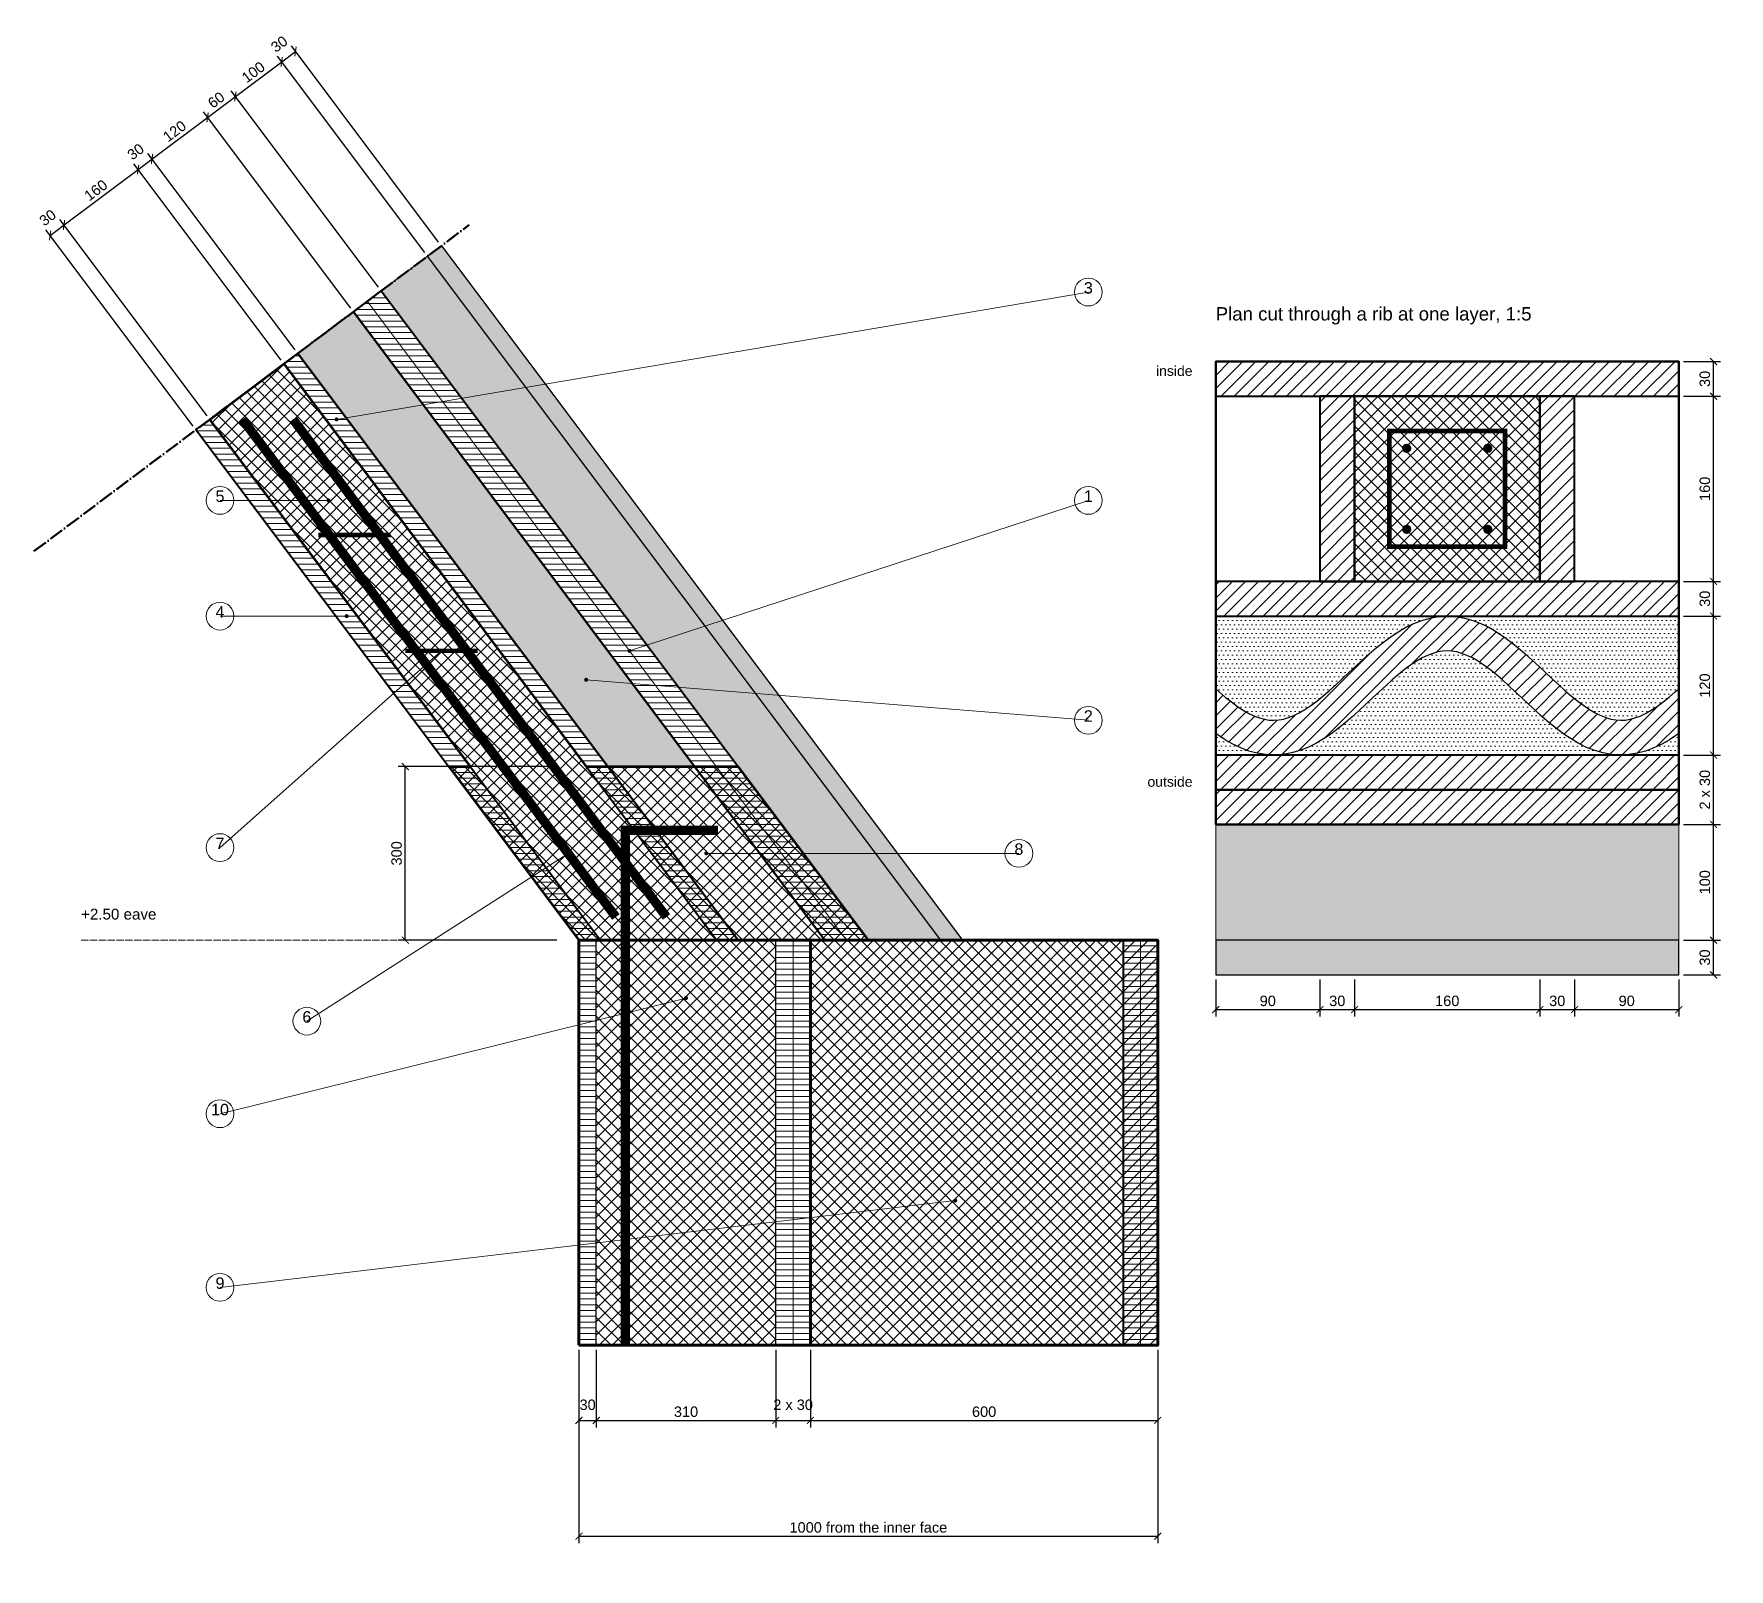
# Model space of a CAD drawing. Header units: millimetres. Extents: x -942 to 1987, y 1413 to 4066.
import ezdxf
from ezdxf.enums import TextEntityAlignment as Align

# ---------------------------------------------------------------- set-up
doc = ezdxf.new("R2010")
doc.units = ezdxf.units.MM
doc.linetypes.add('DASHDOT', pattern=[3.556, 2.54, -0.508, 0, -0.508])
doc.linetypes.add('DASHED', pattern=[1.524, 1.27, -0.254])
for name, color, linetype, lineweight in [('ANNOTATION', 4, 'CONTINUOUS', 18), ('CLADDING', 7, 'Continuous', 9), ('DIMS', 3, 'CONTINUOUS', 18), ('HATCH-CAST', 7, 'CONTINUOUS', 9), ('HATCH-INSULATION', 7, 'Continuous', 9), ('HATCH-PRINTED', 7, 'CONTINUOUS', 9), ('HIDDEN-AXIS', 8, 'DASHED', 18), ('LINES', 7, 'CONTINUOUS', 25), ('OUTLINE-CUT', 7, 'CONTINUOUS', 50), ('OUTLINE-FINE', 7, 'CONTINUOUS', 25), ('PRINT-LAYERS', 7, 'CONTINUOUS', 9), ('PRINTED-BEAD', 7, 'CONTINUOUS', 25), ('REBAR', 1, 'CONTINUOUS', 0), ('TEXT', 7, 'CONTINUOUS', 18)]:
    doc.layers.add(name, color=color, linetype=linetype, lineweight=lineweight)
doc.styles.get("Standard").update_dxf_attribs({"font": 'arial.ttf'})
doc.dimstyles.new('PYR-1-10', dxfattribs={"dimscale": 10, "dimtxt": 1.8, "dimasz": 1.2, "dimexe": 1.2, "dimexo": 0.8, "dimgap": 0.6, "dimtad": 1, "dimdec": 0, "dimtxsty": 'Standard', "dimblk": 'ARCHTICK', "dimcen": 2.5, "dimclrd": 3, "dimclre": 3, "dimclrt": 7, "dimazin": 3, "dimtfac": 1, "dimtmove": 0, "dimatfit": 3})

# ---------------------------------------------------------------- blocks, each defined once
blk = doc.blocks.new('_ARCHTICK')
at = {"color": 0, "linetype": 'BYBLOCK', "const_width": 0.15}
blk.add_lwpolyline([(-0.5, -0.5), (0.5, 0.5)], dxfattribs=at)
blk = doc.blocks.new('*D7')
at = {"color": 3}
for p, q in [((-666.3, 3388.4), (-920.7, 3727.6)), ((-913.5, 3718), (-889.5, 3736)), ((-642.3, 3406.4), (-896.7, 3745.6))]:
    blk.add_line(p, q, dxfattribs=at)
at = {"layer": 'Defpoints'}
for p in [(-913.5, 3718), (-637.5, 3400), (-661.5, 3382)]:
    blk.add_point(p, dxfattribs=at)
at = {"layer": 'DIMS', "color": 3, "xscale": 12, "yscale": 12}
for p, rotation in [((-913.5, 3718), -143.130102354156), ((-889.5, 3736), 36.86989764584402)]:
    blk.add_blockref('_ARCHTICK', p, dxfattribs=dict(at, rotation=rotation))
at = {"layer": 'DIMS', "color": 7, "insert": (-917.7, 3748.6), "char_height": 18, "attachment_point": 5, "rotation": 36.8699}
blk.add_mtext('30', dxfattribs=at)

msp = doc.modelspace()

# ---------------------------------------------------------------- hatches: boundary and pattern name
at = {"layer": 'ANNOTATION', "ltscale": 10}
h = msp.add_hatch(color=7, dxfattribs=at)
h.dxf.hatch_style = 1
edge = h.paths.add_edge_path()
edge.add_arc((-418.8, 3400), 3.5, 0, 360)
h = msp.add_hatch(color=7, dxfattribs=at)
h.dxf.hatch_style = 1
edge = h.paths.add_edge_path()
edge.add_arc((-432.5, 3260), 3.5, 0, 360)
h = msp.add_hatch(color=7, dxfattribs=at)
h.dxf.hatch_style = 1
edge = h.paths.add_edge_path()
edge.add_arc((-401.2, 3060), 3.5, 0, 360)
h = msp.add_hatch(color=7, dxfattribs=at)
h.dxf.hatch_style = 1
edge = h.paths.add_edge_path()
edge.add_arc((-237.5, 3000), 3.5, 0, 360)
h = msp.add_hatch(color=7, dxfattribs=at)
h.dxf.hatch_style = 1
edge = h.paths.add_edge_path()
edge.add_arc((87.5, 3000), 3.5, 0, 360)
h = msp.add_hatch(color=7, dxfattribs=at)
h.dxf.hatch_style = 1
edge = h.paths.add_edge_path()
edge.add_arc((12.5, 2950), 3.5, 0, 360)
h = msp.add_hatch(color=7, dxfattribs=at)
h.dxf.hatch_style = 1
edge = h.paths.add_edge_path()
edge.add_arc((-18.8, 2650), 3.5, 0, 360)
h = msp.add_hatch(color=7, dxfattribs=at)
h.dxf.hatch_style = 1
edge = h.paths.add_edge_path()
edge.add_arc((220, 2650), 3.5, 0, 360)
h = msp.add_hatch(color=7, dxfattribs=at)
h.dxf.hatch_style = 1
edge = h.paths.add_edge_path()
edge.add_arc((185, 2400), 3.5, 0, 360)
h = msp.add_hatch(color=7, dxfattribs=at)
h.dxf.hatch_style = 1
edge = h.paths.add_edge_path()
edge.add_arc((650, 2050), 3.5, 0, 360)
at = {"layer": 'CLADDING', "ltscale": 10}
h = msp.add_hatch(color=7, dxfattribs=at)
h.dxf.hatch_style = 1
h.paths.add_polyline_path([(-237.5, 3700), (662.5, 2500), (625, 2500), (-261.5, 3682)])
h = msp.add_hatch(color=7, dxfattribs=at)
h.dxf.hatch_style = 1
h.paths.add_polyline_path([(1100, 2500), (1900, 2500), (1900, 2440), (1100, 2440)])
at = {"layer": 'HATCH-CAST', "ltscale": 10}
h = msp.add_hatch(dxfattribs=at)
h.set_pattern_fill('ANSI37', scale=5.03937)
h.paths.add_polyline_path([(12.5, 2800), (-187.5, 2800), (-637.5, 3400), (-509.5, 3496)])
h = msp.add_hatch(dxfattribs=at)
h.set_pattern_fill('ANSI37', scale=5.03937)
h.paths.add_polyline_path([(1340, 3120), (1660, 3120), (1660, 3440), (1340, 3440)])
h = msp.add_hatch(dxfattribs=at)
h.set_pattern_fill('ANSI37', scale=5.03937)
h.paths.add_polyline_path([(0, 2500), (-225, 2800), (-187.5, 2800), (12.5, 2800), (275, 2800), (500, 2500)])
h = msp.add_hatch(dxfattribs=at)
h.set_pattern_fill('ANSI37', scale=5.0394)
h.paths.add_polyline_path([(30, 1800), (30, 2500), (37.5, 2500), (237.5, 2500), (275, 2500), (340, 2500), (340, 1800)])
h = msp.add_hatch(dxfattribs=at)
h.set_pattern_fill('ANSI37', scale=5.0394)
h.paths.add_polyline_path([(400, 1800), (400, 2500), (425, 2500), (500, 2500), (625, 2500), (940, 2500), (940, 1800)])
at = {"layer": 'HATCH-INSULATION', "ltscale": 10}
h = msp.add_hatch(dxfattribs=at)
h.set_pattern_fill('DOTS', scale=4.72441)
h.paths.add_polyline_path([(-261.5, 3682), (625, 2500), (500, 2500), (-341.5, 3622)])
h = msp.add_hatch(dxfattribs=at)
h.set_pattern_fill('DOTS', scale=4.72441)
h.paths.add_polyline_path([(-485.5, 3514), (-389.5, 3586), (200, 2800), (50, 2800)])
h = msp.add_hatch(dxfattribs=at)
h.set_pattern_fill('DOTS', scale=4.72441)
h.paths.add_polyline_path([(1402.3, 3024.4), (1389.7, 3015.1), (1377.3, 3005.2), (1365.2, 2994.8), (1353.3, 2984.1), (1341.5, 2973.2), (1329.9, 2962.3), (1318.5, 2951.6), (1307.3, 2941.1), (1296.2, 2931.1), (1285.3, 2921.8), (1274.6, 2913.1), (1264.2, 2905.3), (1254, 2898.5), (1244.2, 2892.8), (1234.8, 2888.1), (1225.8, 2884.6), (1217.2, 2882.1), (1208.9, 2880.6), (1200.7, 2880.1), (1192.6, 2880.4), (1184.3, 2881.8), (1175.7, 2884.1), (1166.8, 2887.4), (1157.4, 2891.9), (1147.7, 2897.5), (1137.6, 2904.1), (1127.2, 2911.7), (1116.6, 2920.2), (1105.7, 2929.5), (1100, 2934.6), (1100, 3060), (1499.2, 3060), (1485.1, 3059.2), (1470.4, 3056.7), (1456, 3052.7), (1442, 3047.3), (1428.4, 3040.7), (1415.2, 3033)])
h = msp.add_hatch(dxfattribs=at)
h.set_pattern_fill('DOTS', scale=4.72441)
h.paths.add_polyline_path([(1833.2, 2887.4), (1824.3, 2884.1), (1815.7, 2881.8), (1807.4, 2880.4), (1799.3, 2880.1), (1791.1, 2880.6), (1782.8, 2882.1), (1774.2, 2884.6), (1765.2, 2888.1), (1755.8, 2892.8), (1746, 2898.5), (1735.8, 2905.3), (1725.4, 2913.1), (1714.7, 2921.8), (1703.8, 2931.1), (1692.7, 2941.1), (1681.5, 2951.6), (1670, 2962.3), (1658.5, 2973.2), (1646.7, 2984.1), (1634.8, 2994.8), (1622.7, 3005.2), (1610.3, 3015.1), (1597.7, 3024.4), (1584.8, 3033), (1571.6, 3040.7), (1558, 3047.3), (1544, 3052.7), (1529.6, 3056.7), (1514.9, 3059.2), (1500.8, 3060), (1900, 3060), (1900, 2934.6), (1894.3, 2929.5), (1883.4, 2920.2), (1872.8, 2911.7), (1862.4, 2904.1), (1852.3, 2897.5), (1842.6, 2891.9)])
h = msp.add_hatch(dxfattribs=at)
h.set_pattern_fill('DOTS', scale=4.72441)
h.paths.add_polyline_path([(1311.4, 2865.7), (1323.7, 2875.7), (1335.8, 2886.1), (1347.7, 2896.8), (1359.5, 2907.7), (1371, 2918.6), (1382.5, 2929.3), (1393.7, 2939.8), (1404.8, 2949.7), (1415.7, 2959), (1426.3, 2967.6), (1436.7, 2975.3), (1446.8, 2982), (1456.6, 2987.7), (1466, 2992.2), (1475, 2995.7), (1483.6, 2998.1), (1491.9, 2999.5), (1500, 3000), (1508.1, 2999.5), (1516.4, 2998.1), (1525, 2995.7), (1534, 2992.2), (1543.4, 2987.7), (1553.2, 2982), (1563.3, 2975.3), (1573.7, 2967.6), (1584.3, 2959), (1595.2, 2949.7), (1606.3, 2939.8), (1617.5, 2929.3), (1629, 2918.6), (1640.5, 2907.7), (1652.3, 2896.8), (1664.2, 2886.1), (1676.3, 2875.7), (1688.6, 2865.7), (1701.2, 2856.3), (1714, 2847.7), (1727.2, 2839.9), (1740.8, 2833.2), (1754.8, 2827.7), (1769.2, 2823.6), (1783.9, 2820.9), (1798.1, 2820), (1201.9, 2820), (1216.1, 2820.9), (1230.8, 2823.6), (1245.2, 2827.7), (1259.2, 2833.2), (1272.8, 2839.9), (1286, 2847.7), (1298.8, 2856.3)])
h = msp.add_hatch(dxfattribs=at)
h.set_pattern_fill('DOTS', scale=4.72441)
h.paths.add_polyline_path([(1186.4, 2820.7), (1200.4, 2820), (1100, 2820), (1100, 2857.3), (1103.4, 2854.8), (1116.3, 2846.3), (1129.6, 2838.7), (1143.2, 2832.2), (1157.3, 2826.9), (1171.7, 2823)])
h = msp.add_hatch(dxfattribs=at)
h.set_pattern_fill('DOTS', scale=4.72441)
h.paths.add_polyline_path([(1896.6, 2854.8), (1900, 2857.3), (1900, 2820), (1799.6, 2820), (1813.6, 2820.7), (1828.3, 2823), (1842.7, 2826.9), (1856.8, 2832.2), (1870.4, 2838.7), (1883.7, 2846.3)])
h = msp.add_hatch(dxfattribs=at)
h.set_pattern_fill('DOTS', scale=4.72441)
h.paths.add_polyline_path([(1100, 2700), (1900, 2700), (1900, 2500), (1100, 2500)])
at = {"layer": 'HATCH-PRINTED', "ltscale": 10}
h = msp.add_hatch(dxfattribs=at)
h.set_pattern_fill('ANSI31', scale=5.03937)
h.paths.add_polyline_path([(1900, 3440), (1720, 3440), (1660, 3440), (1340, 3440), (1280, 3440), (1100, 3440), (1100, 3500), (1900, 3500)])
h = msp.add_hatch(dxfattribs=at)
h.set_pattern_fill('ANSI31', scale=5.03937)
h.paths.add_polyline_path([(1340, 3120), (1280, 3120), (1280, 3440), (1340, 3440)])
h = msp.add_hatch(dxfattribs=at)
h.set_pattern_fill('ANSI31', scale=5.03937)
h.paths.add_polyline_path([(1720, 3440), (1720, 3120), (1660, 3120), (1660, 3440)])
h = msp.add_hatch(dxfattribs=at)
h.set_pattern_fill('ANSI31', scale=5.03937)
h.paths.add_polyline_path([(1720, 3120), (1900, 3120), (1900, 3060), (1100, 3060), (1100, 3120), (1280, 3120), (1340, 3120), (1660, 3120)])
h = msp.add_hatch(dxfattribs=at)
h.set_pattern_fill('ANSI31', scale=5.03937)
h.paths.add_polyline_path([(1184.3, 2881.8), (1192.6, 2880.4), (1200.7, 2880.1), (1208.9, 2880.6), (1217.2, 2882.1), (1225.8, 2884.6), (1234.8, 2888.1), (1244.2, 2892.8), (1254, 2898.5), (1264.2, 2905.3), (1274.6, 2913.1), (1285.3, 2921.8), (1296.2, 2931.1), (1307.3, 2941.1), (1318.5, 2951.6), (1329.9, 2962.3), (1341.5, 2973.2), (1353.3, 2984.1), (1365.2, 2994.8), (1377.3, 3005.2), (1389.7, 3015.1), (1402.3, 3024.4), (1415.2, 3033), (1428.4, 3040.7), (1442, 3047.3), (1456, 3052.7), (1470.4, 3056.7), (1485.1, 3059.2), (1499.2, 3060), (1500.8, 3060), (1514.9, 3059.2), (1529.6, 3056.7), (1544, 3052.7), (1558, 3047.3), (1571.6, 3040.7), (1584.8, 3033), (1597.7, 3024.4), (1610.3, 3015.1), (1622.7, 3005.2), (1634.8, 2994.8), (1646.7, 2984.1), (1658.5, 2973.2), (1670, 2962.3), (1681.5, 2951.6), (1692.7, 2941.1), (1703.8, 2931.1), (1714.7, 2921.8), (1725.4, 2913.1), (1735.8, 2905.3), (1746, 2898.5), (1755.8, 2892.8), (1765.2, 2888.1), (1774.2, 2884.6), (1782.8, 2882.1), (1791.1, 2880.6), (1799.3, 2880.1), (1807.4, 2880.4), (1815.7, 2881.8), (1824.3, 2884.1), (1833.2, 2887.4), (1842.6, 2891.9), (1852.3, 2897.5), (1862.4, 2904.1), (1872.8, 2911.7), (1883.4, 2920.2), (1894.3, 2929.5), (1900, 2934.6), (1900, 2857.3), (1896.6, 2854.8), (1883.7, 2846.3), (1870.4, 2838.7), (1856.8, 2832.2), (1842.7, 2826.9), (1828.3, 2823), (1813.6, 2820.7), (1799.6, 2820), (1798.1, 2820), (1783.9, 2820.9), (1769.2, 2823.6), (1754.8, 2827.7), (1740.8, 2833.2), (1727.2, 2839.9), (1714, 2847.7), (1701.2, 2856.3), (1688.6, 2865.7), (1676.3, 2875.7), (1664.2, 2886.1), (1652.3, 2896.8), (1640.5, 2907.7), (1629, 2918.6), (1617.5, 2929.3), (1606.3, 2939.8), (1595.2, 2949.7), (1584.3, 2959), (1573.7, 2967.6), (1563.3, 2975.3), (1553.2, 2982), (1543.4, 2987.7), (1534, 2992.2), (1525, 2995.7), (1516.4, 2998.1), (1508.1, 2999.5), (1500, 3000), (1491.9, 2999.5), (1483.6, 2998.1), (1475, 2995.7), (1466, 2992.2), (1456.6, 2987.7), (1446.8, 2982), (1436.7, 2975.3), (1426.3, 2967.6), (1415.7, 2959), (1404.8, 2949.7), (1393.7, 2939.8), (1382.5, 2929.3), (1371, 2918.6), (1359.5, 2907.7), (1347.7, 2896.8), (1335.8, 2886.1), (1323.7, 2875.7), (1311.4, 2865.7), (1298.8, 2856.3), (1286, 2847.7), (1272.8, 2839.9), (1259.2, 2833.2), (1245.2, 2827.7), (1230.8, 2823.6), (1216.1, 2820.9), (1201.9, 2820), (1200.4, 2820), (1186.4, 2820.7), (1171.7, 2823), (1157.3, 2826.9), (1143.2, 2832.2), (1129.6, 2838.7), (1116.3, 2846.3), (1103.4, 2854.8), (1100, 2857.3), (1100, 2934.6), (1105.7, 2929.5), (1116.6, 2920.2), (1127.2, 2911.7), (1137.6, 2904.1), (1147.7, 2897.5), (1157.4, 2891.9), (1166.8, 2887.4), (1175.7, 2884.1)])
h = msp.add_hatch(dxfattribs=at)
h.set_pattern_fill('ANSI31', scale=5.03937)
h.paths.add_polyline_path([(1900, 2820), (1900, 2760), (1100, 2760), (1100, 2820)])
h = msp.add_hatch(dxfattribs=at)
h.set_pattern_fill('ANSI31', scale=5.03937)
h.paths.add_polyline_path([(1100, 2760), (1900, 2760), (1900, 2700), (1100, 2700)])
h = msp.add_hatch(dxfattribs=at)
h.set_pattern_fill('ANSI31', scale=5.0394)
h.paths.add_polyline_path([(1000, 2500), (1000, 1800), (940, 1800), (940, 2500)])
at = {"layer": 'REBAR', "ltscale": 10}
h = msp.add_hatch(color=7, dxfattribs=at)
h.dxf.hatch_style = 1
edge = h.paths.add_edge_path()
edge.add_arc((1430, 3350), 8, 0, 360)
h = msp.add_hatch(color=7, dxfattribs=at)
h.dxf.hatch_style = 1
edge = h.paths.add_edge_path()
edge.add_arc((1570, 3350), 8, 0, 360)
h = msp.add_hatch(color=7, dxfattribs=at)
h.dxf.hatch_style = 1
edge = h.paths.add_edge_path()
edge.add_arc((1430, 3210), 8, 0, 360)
h = msp.add_hatch(color=7, dxfattribs=at)
h.dxf.hatch_style = 1
edge = h.paths.add_edge_path()
edge.add_arc((1570, 3210), 8, 0, 360)

# ---------------------------------------------------------------- linework, layer by layer
at = {"layer": 'ANNOTATION', "lineweight": 20, "ltscale": 10}
for points in [[(880, 3620), (-418.8, 3400)], [(-620, 3260), (-432.5, 3260)], [(880, 3260), (87.5, 3000)], [(-620, 3060), (-401.2, 3060)], [(-620, 2660), (-237.5, 3000)], [(880, 2880), (12.5, 2950)], [(-470, 2360), (-18.8, 2650)], [(760, 2650), (220, 2650)], [(-620, 2200), (185, 2400)], [(-620, 1900), (650, 2050)]]:
    msp.add_lwpolyline(points, dxfattribs=at)
at = {"layer": 'ANNOTATION', "lineweight": 18, "ltscale": 10}
for centre in [(880, 3620), (-620, 3260), (880, 3260), (-620, 3060), (880, 2880), (-620, 2660), (760, 2650), (-470, 2360), (-620, 2200), (-620, 1900)]:
    msp.add_circle(centre, 24, dxfattribs=at)
at = {"layer": 'HIDDEN-AXIS', "linetype": 'DASHDOT', "lineweight": 50, "ltscale": 10}
msp.add_lwpolyline([(-941.5, 3172), (-189.5, 3736)], dxfattribs=at)
at = {"layer": 'HIDDEN-AXIS', "linetype": 'DASHED', "lineweight": 20, "ltscale": 10}
msp.add_lwpolyline([(-860, 2500), (-100, 2500)], dxfattribs=at)
at = {"layer": 'LINES', "lineweight": 20, "ltscale": 10}
for points in [[(462.5, 2500), (-365.5, 3604)], [(370, 1800), (370, 2500)], [(970, 1800), (970, 2500)]]:
    msp.add_lwpolyline(points, dxfattribs=at)
at = {"layer": 'LINES', "lineweight": 53, "ltscale": 10}
for points in [[(-187.5, 2800), (-637.5, 3400), (-509.5, 3496), (12.5, 2800)], [(-225, 2800), (-187.5, 2800)], [(-225, 2800), (0, 2500), (500, 2500), (275, 2800)], [(12.5, 2800), (275, 2800)]]:
    msp.add_lwpolyline(points, dxfattribs=at)
at = {"layer": 'LINES', "lineweight": 30, "ltscale": 10}
for points in [[(30, 1800), (30, 2500)], [(340, 1800), (340, 2500)]]:
    msp.add_lwpolyline(points, dxfattribs=at)
at = {"layer": 'OUTLINE-CUT', "lineweight": 40, "ltscale": 10}
for points in [[(425, 2500), (-389.5, 3586), (-341.5, 3622), (500, 2500)], [(275, 2500), (-485.5, 3514), (-389.5, 3586), (425, 2500)], [(237.5, 2500), (-509.5, 3496), (-485.5, 3514), (275, 2500)], [(1100, 3440), (1900, 3440), (1900, 3500), (1100, 3500)], [(1280, 3120), (1340, 3120), (1340, 3440), (1280, 3440)], [(1660, 3120), (1720, 3120), (1720, 3440), (1660, 3440)], [(0, 2500), (-661.5, 3382), (-637.5, 3400), (37.5, 2500)], [(1100, 3060), (1900, 3060), (1900, 3120), (1100, 3120)], [(1100, 2760), (1900, 2760), (1900, 2820), (1100, 2820)], [(1100, 2700), (1900, 2700), (1900, 2760), (1100, 2760)], [(940, 1800), (1000, 1800), (1000, 2500), (940, 2500)]]:
    msp.add_lwpolyline(points, close=True, dxfattribs=at)
at = {"layer": 'OUTLINE-CUT', "lineweight": 50, "ltscale": 10}
for points in [[(1100, 2700), (1900, 2700), (1900, 3500), (1100, 3500)], [(1340, 3120), (1660, 3120), (1660, 3440), (1340, 3440)]]:
    msp.add_lwpolyline(points, close=True, dxfattribs=at)
at = {"layer": 'OUTLINE-CUT', "lineweight": 70, "ltscale": 10}
for points in [[(0, 1800), (400, 1800), (400, 2500), (0, 2500)], [(400, 1800), (1000, 1800), (1000, 2500), (400, 2500)]]:
    msp.add_lwpolyline(points, close=True, dxfattribs=at)
at = {"layer": 'OUTLINE-FINE', "lineweight": 30, "ltscale": 10}
for points in [[(625, 2500), (-261.5, 3682), (-237.5, 3700), (662.5, 2500)], [(1100, 2440), (1900, 2440), (1900, 2500), (1100, 2500)]]:
    msp.add_lwpolyline(points, close=True, dxfattribs=at)
at = {"layer": 'OUTLINE-FINE', "lineweight": 9, "ltscale": 10}
for points in [[(500, 2500), (-341.5, 3622), (-261.5, 3682), (625, 2500)], [(1100, 2500), (1900, 2500), (1900, 2700), (1100, 2700)]]:
    msp.add_lwpolyline(points, close=True, dxfattribs=at)
at = {"layer": 'PRINT-LAYERS', "lineweight": 13, "ltscale": 10}
for points in [[(-357.5, 3610), (-332.5, 3610)], [(-344.2, 3620), (-340, 3620)], [(-385, 3580), (-310, 3580)], [(-384.2, 3590), (-317.5, 3590)], [(-370.8, 3600), (-325, 3600)], [(-377.5, 3570), (-302.5, 3570)], [(-370, 3560), (-295, 3560)], [(-362.5, 3550), (-287.5, 3550)], [(-355, 3540), (-280, 3540)], [(-347.5, 3530), (-272.5, 3530)], [(-340, 3520), (-265, 3520)], [(-505, 3490), (-467.5, 3490)], [(-504.2, 3500), (-475, 3500)], [(-490.8, 3510), (-482.5, 3510)], [(-332.5, 3510), (-257.5, 3510)], [(-325, 3500), (-250, 3500)], [(-317.5, 3490), (-242.5, 3490)], [(-497.5, 3480), (-460, 3480)], [(-490, 3470), (-452.5, 3470)], [(-482.5, 3460), (-445, 3460)], [(-310, 3480), (-235, 3480)], [(-302.5, 3470), (-227.5, 3470)], [(-295, 3460), (-220, 3460)], [(-475, 3450), (-437.5, 3450)], [(-467.5, 3440), (-430, 3440)], [(-460, 3430), (-422.5, 3430)], [(-287.5, 3450), (-212.5, 3450)], [(-280, 3440), (-205, 3440)], [(-272.5, 3430), (-197.5, 3430)], [(-452.5, 3420), (-415, 3420)], [(-445, 3410), (-407.5, 3410)], [(-437.5, 3400), (-400, 3400)], [(-265, 3420), (-190, 3420)], [(-257.5, 3410), (-182.5, 3410)], [(-250, 3400), (-175, 3400)], [(-660, 3380), (-622.5, 3380)], [(-652.5, 3370), (-615, 3370)], [(-650.8, 3390), (-630, 3390)], [(-430, 3390), (-392.5, 3390)], [(-422.5, 3380), (-385, 3380)], [(-415, 3370), (-377.5, 3370)], [(-242.5, 3390), (-167.5, 3390)], [(-235, 3380), (-160, 3380)], [(-227.5, 3370), (-152.5, 3370)], [(-645, 3360), (-607.5, 3360)], [(-637.5, 3350), (-600, 3350)], [(-630, 3340), (-592.5, 3340)], [(-407.5, 3360), (-370, 3360)], [(-400, 3350), (-362.5, 3350)], [(-392.5, 3340), (-355, 3340)], [(-220, 3360), (-145, 3360)], [(-212.5, 3350), (-137.5, 3350)], [(-205, 3340), (-130, 3340)], [(-622.5, 3330), (-585, 3330)], [(-615, 3320), (-577.5, 3320)], [(-607.5, 3310), (-570, 3310)], [(-385, 3330), (-347.5, 3330)], [(-377.5, 3320), (-340, 3320)], [(-370, 3310), (-332.5, 3310)], [(-197.5, 3330), (-122.5, 3330)], [(-190, 3320), (-115, 3320)], [(-182.5, 3310), (-107.5, 3310)], [(-600, 3300), (-562.5, 3300)], [(-592.5, 3290), (-555, 3290)], [(-585, 3280), (-547.5, 3280)], [(-362.5, 3300), (-325, 3300)], [(-355, 3290), (-317.5, 3290)], [(-347.5, 3280), (-310, 3280)], [(-175, 3300), (-100, 3300)], [(-167.5, 3290), (-92.5, 3290)], [(-160, 3280), (-85, 3280)], [(-577.5, 3270), (-540, 3270)], [(-570, 3260), (-532.5, 3260)], [(-340, 3270), (-302.5, 3270)], [(-332.5, 3260), (-295, 3260)], [(-152.5, 3270), (-77.5, 3270)], [(-145, 3260), (-70, 3260)], [(-562.5, 3250), (-525, 3250)], [(-555, 3240), (-517.5, 3240)], [(-547.5, 3230), (-510, 3230)], [(-325, 3250), (-287.5, 3250)], [(-317.5, 3240), (-280, 3240)], [(-310, 3230), (-272.5, 3230)], [(-137.5, 3250), (-62.5, 3250)], [(-130, 3240), (-55, 3240)], [(-122.5, 3230), (-47.5, 3230)], [(-540, 3220), (-502.5, 3220)], [(-532.5, 3210), (-495, 3210)], [(-525, 3200), (-487.5, 3200)], [(-302.5, 3220), (-265, 3220)], [(-295, 3210), (-257.5, 3210)], [(-287.5, 3200), (-250, 3200)], [(-115, 3220), (-40, 3220)], [(-107.5, 3210), (-32.5, 3210)], [(-100, 3200), (-25, 3200)], [(-517.5, 3190), (-480, 3190)], [(-510, 3180), (-472.5, 3180)], [(-502.5, 3170), (-465, 3170)], [(-280, 3190), (-242.5, 3190)], [(-272.5, 3180), (-235, 3180)], [(-265, 3170), (-227.5, 3170)], [(-92.5, 3190), (-17.5, 3190)], [(-85, 3180), (-10, 3180)], [(-77.5, 3170), (-2.5, 3170)], [(-495, 3160), (-457.5, 3160)], [(-487.5, 3150), (-450, 3150)], [(-480, 3140), (-442.5, 3140)], [(-257.5, 3160), (-220, 3160)], [(-250, 3150), (-212.5, 3150)], [(-242.5, 3140), (-205, 3140)], [(-70, 3160), (5, 3160)], [(-62.5, 3150), (12.5, 3150)], [(-55, 3140), (20, 3140)], [(-472.5, 3130), (-435, 3130)], [(-465, 3120), (-427.5, 3120)], [(-457.5, 3110), (-420, 3110)], [(-235, 3130), (-197.5, 3130)], [(-227.5, 3120), (-190, 3120)], [(-220, 3110), (-182.5, 3110)], [(-47.5, 3130), (27.5, 3130)], [(-40, 3120), (35, 3120)], [(-32.5, 3110), (42.5, 3110)], [(-450, 3100), (-412.5, 3100)], [(-442.5, 3090), (-405, 3090)], [(-435, 3080), (-397.5, 3080)], [(-212.5, 3100), (-175, 3100)], [(-205, 3090), (-167.5, 3090)], [(-197.5, 3080), (-160, 3080)], [(-25, 3100), (50, 3100)], [(-17.5, 3090), (57.5, 3090)], [(-10, 3080), (65, 3080)], [(-427.5, 3070), (-390, 3070)], [(-420, 3060), (-382.5, 3060)], [(-412.5, 3050), (-375, 3050)], [(-190, 3070), (-152.5, 3070)], [(-182.5, 3060), (-145, 3060)], [(-175, 3050), (-137.5, 3050)], [(-2.5, 3070), (72.5, 3070)], [(5, 3060), (80, 3060)], [(12.5, 3050), (87.5, 3050)], [(-405, 3040), (-367.5, 3040)], [(-397.5, 3030), (-360, 3030)], [(-390, 3020), (-352.5, 3020)], [(-167.5, 3040), (-130, 3040)], [(-160, 3030), (-122.5, 3030)], [(-152.5, 3020), (-115, 3020)], [(20, 3040), (95, 3040)], [(27.5, 3030), (102.5, 3030)], [(35, 3020), (110, 3020)], [(-382.5, 3010), (-345, 3010)], [(-375, 3000), (-337.5, 3000)], [(-367.5, 2990), (-330, 2990)], [(-145, 3010), (-107.5, 3010)], [(-137.5, 3000), (-100, 3000)], [(-130, 2990), (-92.5, 2990)], [(42.5, 3010), (117.5, 3010)], [(50, 3000), (125, 3000)], [(57.5, 2990), (132.5, 2990)], [(-360, 2980), (-322.5, 2980)], [(-352.5, 2970), (-315, 2970)], [(-345, 2960), (-307.5, 2960)], [(-122.5, 2980), (-85, 2980)], [(-115, 2970), (-77.5, 2970)], [(-107.5, 2960), (-70, 2960)], [(65, 2980), (140, 2980)], [(72.5, 2970), (147.5, 2970)], [(80, 2960), (155, 2960)], [(-337.5, 2950), (-300, 2950)], [(-330, 2940), (-292.5, 2940)], [(-322.5, 2930), (-285, 2930)], [(-100, 2950), (-62.5, 2950)], [(-92.5, 2940), (-55, 2940)], [(-85, 2930), (-47.5, 2930)], [(87.5, 2950), (162.5, 2950)], [(95, 2940), (170, 2940)], [(102.5, 2930), (177.5, 2930)], [(-315, 2920), (-277.5, 2920)], [(-307.5, 2910), (-270, 2910)], [(-300, 2900), (-262.5, 2900)], [(-77.5, 2920), (-40, 2920)], [(-70, 2910), (-32.5, 2910)], [(-62.5, 2900), (-25, 2900)], [(110, 2920), (185, 2920)], [(117.5, 2910), (192.5, 2910)], [(125, 2900), (200, 2900)], [(-292.5, 2890), (-255, 2890)], [(-285, 2880), (-247.5, 2880)], [(-277.5, 2870), (-240, 2870)], [(-55, 2890), (-17.5, 2890)], [(-47.5, 2880), (-10, 2880)], [(-40, 2870), (-2.5, 2870)], [(132.5, 2890), (207.5, 2890)], [(140, 2880), (215, 2880)], [(147.5, 2870), (222.5, 2870)], [(-270, 2860), (-232.5, 2860)], [(-262.5, 2850), (-225, 2850)], [(-32.5, 2860), (5, 2860)], [(-25, 2850), (12.5, 2850)], [(155, 2860), (230, 2860)], [(162.5, 2850), (237.5, 2850)], [(-255, 2840), (-217.5, 2840)], [(-247.5, 2830), (-210, 2830)], [(-240, 2820), (-202.5, 2820)], [(-17.5, 2840), (20, 2840)], [(-10, 2830), (27.5, 2830)], [(-2.5, 2820), (35, 2820)], [(170, 2840), (245, 2840)], [(177.5, 2830), (252.5, 2830)], [(185, 2820), (260, 2820)], [(-232.5, 2810), (-195, 2810)], [(-225, 2800), (-187.5, 2800)], [(-217.5, 2790), (-180, 2790)], [(5, 2810), (42.5, 2810)], [(12.5, 2800), (50, 2800)], [(20, 2790), (57.5, 2790)], [(192.5, 2810), (267.5, 2810)], [(200, 2800), (275, 2800)], [(207.5, 2790), (282.5, 2790)], [(-210, 2780), (-172.5, 2780)], [(-202.5, 2770), (-165, 2770)], [(-195, 2760), (-157.5, 2760)], [(27.5, 2780), (65, 2780)], [(35, 2770), (72.5, 2770)], [(42.5, 2760), (80, 2760)], [(215, 2780), (290, 2780)], [(222.5, 2770), (297.5, 2770)], [(230, 2760), (305, 2760)], [(-187.5, 2750), (-150, 2750)], [(-180, 2740), (-142.5, 2740)], [(-172.5, 2730), (-135, 2730)], [(50, 2750), (87.5, 2750)], [(57.5, 2740), (95, 2740)], [(65, 2730), (102.5, 2730)], [(237.5, 2750), (312.5, 2750)], [(245, 2740), (320, 2740)], [(252.5, 2730), (327.5, 2730)], [(-165, 2720), (-127.5, 2720)], [(-157.5, 2710), (-120, 2710)], [(-150, 2700), (-112.5, 2700)], [(72.5, 2720), (110, 2720)], [(80, 2710), (117.5, 2710)], [(87.5, 2700), (125, 2700)], [(260, 2720), (335, 2720)], [(267.5, 2710), (342.5, 2710)], [(275, 2700), (350, 2700)], [(-142.5, 2690), (-105, 2690)], [(-135, 2680), (-97.5, 2680)], [(-127.5, 2670), (-90, 2670)], [(95, 2690), (132.5, 2690)], [(102.5, 2680), (140, 2680)], [(110, 2670), (147.5, 2670)], [(282.5, 2690), (357.5, 2690)], [(290, 2680), (365, 2680)], [(297.5, 2670), (372.5, 2670)], [(-120, 2660), (-82.5, 2660)], [(-112.5, 2650), (-75, 2650)], [(-105, 2640), (-67.5, 2640)], [(117.5, 2660), (155, 2660)], [(125, 2650), (162.5, 2650)], [(132.5, 2640), (170, 2640)], [(305, 2660), (380, 2660)], [(312.5, 2650), (387.5, 2650)], [(320, 2640), (395, 2640)], [(-97.5, 2630), (-60, 2630)], [(-90, 2620), (-52.5, 2620)], [(-82.5, 2610), (-45, 2610)], [(140, 2630), (177.5, 2630)], [(147.5, 2620), (185, 2620)], [(155, 2610), (192.5, 2610)], [(327.5, 2630), (402.5, 2630)], [(335, 2620), (410, 2620)], [(342.5, 2610), (417.5, 2610)], [(-75, 2600), (-37.5, 2600)], [(-67.5, 2590), (-30, 2590)], [(-60, 2580), (-22.5, 2580)], [(162.5, 2600), (200, 2600)], [(170, 2590), (207.5, 2590)], [(177.5, 2580), (215, 2580)], [(350, 2600), (425, 2600)], [(357.5, 2590), (432.5, 2590)], [(365, 2580), (440, 2580)], [(-52.5, 2570), (-15, 2570)], [(-45, 2560), (-7.5, 2560)], [(-37.5, 2550), (0, 2550)], [(185, 2570), (222.5, 2570)], [(192.5, 2560), (230, 2560)], [(200, 2550), (237.5, 2550)], [(372.5, 2570), (447.5, 2570)], [(380, 2560), (455, 2560)], [(387.5, 2550), (462.5, 2550)], [(-30, 2540), (7.5, 2540)], [(-22.5, 2530), (15, 2530)], [(-15, 2520), (22.5, 2520)], [(207.5, 2540), (245, 2540)], [(215, 2530), (252.5, 2530)], [(222.5, 2520), (260, 2520)], [(395, 2540), (470, 2540)], [(402.5, 2530), (477.5, 2530)], [(410, 2520), (485, 2520)], [(-7.5, 2510), (30, 2510)], [(0, 2490), (30, 2490)], [(230, 2510), (267.5, 2510)], [(340, 2490), (400, 2490)], [(417.5, 2510), (492.5, 2510)], [(940, 2490), (1000, 2490)], [(0, 2480), (30, 2480)], [(0, 2470), (30, 2470)], [(0, 2460), (30, 2460)], [(340, 2480), (400, 2480)], [(340, 2470), (400, 2470)], [(340, 2460), (400, 2460)], [(940, 2480), (1000, 2480)], [(940, 2470), (1000, 2470)], [(940, 2460), (1000, 2460)], [(0, 2450), (30, 2450)], [(0, 2440), (30, 2440)], [(340, 2450), (400, 2450)], [(340, 2440), (400, 2440)], [(940, 2450), (1000, 2450)], [(940, 2440), (1000, 2440)], [(0, 2430), (30, 2430)], [(0, 2420), (30, 2420)], [(0, 2410), (30, 2410)], [(340, 2430), (400, 2430)], [(340, 2420), (400, 2420)], [(340, 2410), (400, 2410)], [(940, 2430), (1000, 2430)], [(940, 2420), (1000, 2420)], [(940, 2410), (1000, 2410)], [(0, 2400), (30, 2400)], [(0, 2390), (30, 2390)], [(0, 2380), (30, 2380)], [(340, 2400), (400, 2400)], [(340, 2390), (400, 2390)], [(340, 2380), (400, 2380)], [(940, 2400), (1000, 2400)], [(940, 2390), (1000, 2390)], [(940, 2380), (1000, 2380)], [(0, 2370), (30, 2370)], [(0, 2360), (30, 2360)], [(0, 2350), (30, 2350)], [(340, 2370), (400, 2370)], [(340, 2360), (400, 2360)], [(340, 2350), (400, 2350)], [(940, 2370), (1000, 2370)], [(940, 2360), (1000, 2360)], [(940, 2350), (1000, 2350)], [(0, 2340), (30, 2340)], [(0, 2330), (30, 2330)], [(0, 2320), (30, 2320)], [(340, 2340), (400, 2340)], [(340, 2330), (400, 2330)], [(340, 2320), (400, 2320)], [(940, 2340), (1000, 2340)], [(940, 2330), (1000, 2330)], [(940, 2320), (1000, 2320)], [(0, 2310), (30, 2310)], [(0, 2300), (30, 2300)], [(0, 2290), (30, 2290)], [(340, 2310), (400, 2310)], [(340, 2300), (400, 2300)], [(340, 2290), (400, 2290)], [(940, 2310), (1000, 2310)], [(940, 2300), (1000, 2300)], [(940, 2290), (1000, 2290)], [(0, 2280), (30, 2280)], [(0, 2270), (30, 2270)], [(0, 2260), (30, 2260)], [(340, 2280), (400, 2280)], [(340, 2270), (400, 2270)], [(340, 2260), (400, 2260)], [(940, 2280), (1000, 2280)], [(940, 2270), (1000, 2270)], [(940, 2260), (1000, 2260)], [(0, 2250), (30, 2250)], [(0, 2240), (30, 2240)], [(0, 2230), (30, 2230)], [(340, 2250), (400, 2250)], [(340, 2240), (400, 2240)], [(340, 2230), (400, 2230)], [(940, 2250), (1000, 2250)], [(940, 2240), (1000, 2240)], [(940, 2230), (1000, 2230)], [(0, 2220), (30, 2220)], [(0, 2210), (30, 2210)], [(0, 2200), (30, 2200)], [(340, 2220), (400, 2220)], [(340, 2210), (400, 2210)], [(340, 2200), (400, 2200)], [(940, 2220), (1000, 2220)], [(940, 2210), (1000, 2210)], [(940, 2200), (1000, 2200)], [(0, 2190), (30, 2190)], [(0, 2180), (30, 2180)], [(0, 2170), (30, 2170)], [(340, 2190), (400, 2190)], [(340, 2180), (400, 2180)], [(340, 2170), (400, 2170)], [(940, 2190), (1000, 2190)], [(940, 2180), (1000, 2180)], [(940, 2170), (1000, 2170)], [(0, 2160), (30, 2160)], [(0, 2150), (30, 2150)], [(0, 2140), (30, 2140)], [(340, 2160), (400, 2160)], [(340, 2150), (400, 2150)], [(340, 2140), (400, 2140)], [(940, 2160), (1000, 2160)], [(940, 2150), (1000, 2150)], [(940, 2140), (1000, 2140)], [(0, 2130), (30, 2130)], [(0, 2120), (30, 2120)], [(0, 2110), (30, 2110)], [(340, 2130), (400, 2130)], [(340, 2120), (400, 2120)], [(340, 2110), (400, 2110)], [(940, 2130), (1000, 2130)], [(940, 2120), (1000, 2120)], [(940, 2110), (1000, 2110)], [(0, 2100), (30, 2100)], [(0, 2090), (30, 2090)], [(0, 2080), (30, 2080)], [(340, 2100), (400, 2100)], [(340, 2090), (400, 2090)], [(340, 2080), (400, 2080)], [(940, 2100), (1000, 2100)], [(940, 2090), (1000, 2090)], [(940, 2080), (1000, 2080)], [(0, 2070), (30, 2070)], [(0, 2060), (30, 2060)], [(0, 2050), (30, 2050)], [(340, 2070), (400, 2070)], [(340, 2060), (400, 2060)], [(340, 2050), (400, 2050)], [(940, 2070), (1000, 2070)], [(940, 2060), (1000, 2060)], [(940, 2050), (1000, 2050)], [(0, 2040), (30, 2040)], [(0, 2030), (30, 2030)], [(340, 2040), (400, 2040)], [(340, 2030), (400, 2030)], [(940, 2040), (1000, 2040)], [(940, 2030), (1000, 2030)], [(0, 2020), (30, 2020)], [(0, 2010), (30, 2010)], [(0, 2000), (30, 2000)], [(340, 2020), (400, 2020)], [(340, 2010), (400, 2010)], [(340, 2000), (400, 2000)], [(940, 2020), (1000, 2020)], [(940, 2010), (1000, 2010)], [(940, 2000), (1000, 2000)], [(0, 1990), (30, 1990)], [(0, 1980), (30, 1980)], [(0, 1970), (30, 1970)], [(340, 1990), (400, 1990)], [(340, 1980), (400, 1980)], [(340, 1970), (400, 1970)], [(940, 1990), (1000, 1990)], [(940, 1980), (1000, 1980)], [(940, 1970), (1000, 1970)], [(0, 1960), (30, 1960)], [(0, 1950), (30, 1950)], [(0, 1940), (30, 1940)], [(340, 1960), (400, 1960)], [(340, 1950), (400, 1950)], [(340, 1940), (400, 1940)], [(940, 1960), (1000, 1960)], [(940, 1950), (1000, 1950)], [(940, 1940), (1000, 1940)], [(0, 1930), (30, 1930)], [(0, 1920), (30, 1920)], [(0, 1910), (30, 1910)], [(340, 1930), (400, 1930)], [(340, 1920), (400, 1920)], [(340, 1910), (400, 1910)], [(940, 1930), (1000, 1930)], [(940, 1920), (1000, 1920)], [(940, 1910), (1000, 1910)], [(0, 1900), (30, 1900)], [(0, 1890), (30, 1890)], [(0, 1880), (30, 1880)], [(340, 1900), (400, 1900)], [(340, 1890), (400, 1890)], [(340, 1880), (400, 1880)], [(940, 1900), (1000, 1900)], [(940, 1890), (1000, 1890)], [(940, 1880), (1000, 1880)], [(0, 1870), (30, 1870)], [(0, 1860), (30, 1860)], [(0, 1850), (30, 1850)], [(340, 1870), (400, 1870)], [(340, 1860), (400, 1860)], [(340, 1850), (400, 1850)], [(940, 1870), (1000, 1870)], [(940, 1860), (1000, 1860)], [(940, 1850), (1000, 1850)], [(0, 1840), (30, 1840)], [(0, 1830), (30, 1830)], [(0, 1820), (30, 1820)], [(340, 1840), (400, 1840)], [(340, 1830), (400, 1830)], [(340, 1820), (400, 1820)], [(940, 1840), (1000, 1840)], [(940, 1830), (1000, 1830)], [(940, 1820), (1000, 1820)], [(0, 1810), (30, 1810)], [(340, 1810), (400, 1810)], [(940, 1810), (1000, 1810)]]:
    msp.add_lwpolyline(points, dxfattribs=at)
at = {"layer": 'PRINTED-BEAD', "lineweight": 25, "ltscale": 10}
for points in [[(1105.7, 2929.5), (1116.6, 2920.2), (1127.2, 2911.7), (1137.6, 2904.1), (1147.7, 2897.5), (1157.4, 2891.9), (1166.8, 2887.4), (1175.7, 2884.1), (1184.3, 2881.8), (1192.6, 2880.4), (1200.7, 2880.1), (1208.9, 2880.6), (1217.2, 2882.1), (1225.8, 2884.6), (1234.8, 2888.1), (1244.2, 2892.8), (1254, 2898.5), (1264.2, 2905.3), (1274.6, 2913.1), (1285.3, 2921.8), (1296.2, 2931.1), (1307.3, 2941.1), (1318.5, 2951.6), (1329.9, 2962.3), (1341.5, 2973.2), (1353.3, 2984.1), (1365.2, 2994.8), (1377.3, 3005.2), (1389.7, 3015.1), (1402.3, 3024.4), (1415.2, 3033), (1428.4, 3040.7), (1442, 3047.3), (1456, 3052.7), (1470.4, 3056.7), (1485.1, 3059.2), (1499.2, 3060)], [(1499.2, 3060), (1500.8, 3060)], [(1500.8, 3060), (1514.9, 3059.2), (1529.6, 3056.7), (1544, 3052.7), (1558, 3047.3), (1571.6, 3040.7), (1584.8, 3033), (1597.7, 3024.4), (1610.3, 3015.1), (1622.7, 3005.2), (1634.8, 2994.8), (1646.7, 2984.1), (1658.5, 2973.2), (1670, 2962.3), (1681.5, 2951.6), (1692.7, 2941.1), (1703.8, 2931.1), (1714.7, 2921.8), (1725.4, 2913.1), (1735.8, 2905.3), (1746, 2898.5), (1755.8, 2892.8), (1765.2, 2888.1), (1774.2, 2884.6), (1782.8, 2882.1), (1791.1, 2880.6), (1799.3, 2880.1), (1807.4, 2880.4), (1815.7, 2881.8), (1824.3, 2884.1), (1833.2, 2887.4), (1842.6, 2891.9), (1852.3, 2897.5), (1862.4, 2904.1), (1872.8, 2911.7), (1883.4, 2920.2), (1894.3, 2929.5), (1900, 2934.6)], [(1798.1, 2820), (1783.9, 2820.9), (1769.2, 2823.6), (1754.8, 2827.7), (1740.8, 2833.2), (1727.2, 2839.9), (1714, 2847.7), (1701.2, 2856.3), (1688.6, 2865.7), (1676.3, 2875.7), (1664.2, 2886.1), (1652.3, 2896.8), (1640.5, 2907.7), (1629, 2918.6), (1617.5, 2929.3), (1606.3, 2939.8), (1595.2, 2949.7), (1584.3, 2959), (1573.7, 2967.6), (1563.3, 2975.3), (1553.2, 2982), (1543.4, 2987.7), (1534, 2992.2), (1525, 2995.7), (1516.4, 2998.1), (1508.1, 2999.5), (1500, 3000), (1491.9, 2999.5), (1483.6, 2998.1), (1475, 2995.7), (1466, 2992.2), (1456.6, 2987.7), (1446.8, 2982), (1436.7, 2975.3), (1426.3, 2967.6), (1415.7, 2959), (1404.8, 2949.7), (1393.7, 2939.8), (1382.5, 2929.3), (1371, 2918.6), (1359.5, 2907.7), (1347.7, 2896.8), (1335.8, 2886.1), (1323.7, 2875.7), (1311.4, 2865.7), (1298.8, 2856.3), (1286, 2847.7), (1272.8, 2839.9), (1259.2, 2833.2), (1245.2, 2827.7), (1230.8, 2823.6), (1216.1, 2820.9), (1201.9, 2820)], [(1100, 2857.3), (1100, 2934.6)], [(1100, 2934.6), (1105.7, 2929.5)], [(1900, 2934.6), (1900, 2857.3)], [(1200.4, 2820), (1186.4, 2820.7), (1171.7, 2823), (1157.3, 2826.9), (1143.2, 2832.2), (1129.6, 2838.7), (1116.3, 2846.3), (1103.4, 2854.8), (1100, 2857.3)], [(1900, 2857.3), (1896.6, 2854.8), (1883.7, 2846.3), (1870.4, 2838.7), (1856.8, 2832.2), (1842.7, 2826.9), (1828.3, 2823), (1813.6, 2820.7), (1799.6, 2820)], [(1201.9, 2820), (1200.4, 2820)], [(1799.6, 2820), (1798.1, 2820)]]:
    msp.add_lwpolyline(points, dxfattribs=at)
at = {"layer": 'REBAR', "lineweight": 0, "ltscale": 10}
for points, const_width in [([(63.8, 2540), (-581.2, 3400)], 16), ([(151.2, 2540), (-493.8, 3400)], 16), ([(-450, 3200), (-325, 3200)], 8), ([(-300, 3000), (-175, 3000)], 8), ([(80, 1800), (80, 2690), (240, 2690)], 16)]:
    msp.add_lwpolyline(points, dxfattribs=dict(at, const_width=const_width))
at = {"layer": 'REBAR', "lineweight": 0, "ltscale": 10, "const_width": 8}
msp.add_lwpolyline([(1400, 3180), (1600, 3180), (1600, 3380), (1400, 3380)], close=True, dxfattribs=at)

# ---------------------------------------------------------------- texts
at = {"layer": 'ANNOTATION', "ltscale": 10}
for s, height, p in [('3', 19.9, (880, 3611.4)), ('5', 19.9, (-620, 3251.4)), ('1', 19.9, (880, 3251.4)), ('4', 19.9, (-620, 3051.4)), ('2', 19.9, (880, 2871.4)), ('7', 19.9, (-620, 2651.4)), ('8', 19.9, (760, 2641.4)), ('6', 19.9, (-470, 2351.4)), ('10', 19.87, (-620, 2191.4)), ('9', 19.9, (-620, 1891.4))]:
    msp.add_text(s, height=height, dxfattribs=at).set_placement(p, align=Align.BOTTOM_CENTER)
at = {"layer": 'TEXT', "ltscale": 10}
for s, height, p in [('Plan cut through a rib at one layer, 1:5', 23.04, (1100, 3564)), ('+2.50 eave', 18.72, (-860, 2530))]:
    msp.add_text(s, height=height, dxfattribs=at).set_placement(p, align=Align.BOTTOM_LEFT)
for s, p in [('inside', (1060, 3470)), ('outside', (1060, 2760))]:
    msp.add_text(s, height=17.28, dxfattribs=at).set_placement(p, align=Align.BOTTOM_RIGHT)

# ---------------------------------------------------------------- dimensions: what is measured, and where the dimension line sits
at = {"layer": 'DIMS'}
for base, p1, p2, angle in [((-513.5, 4018), (-261.5, 3682), (-237.5, 3700), 36.8699), ((-593.5, 3958), (-341.5, 3622), (-261.5, 3682), 36.8699), ((-641.5, 3922), (-389.5, 3586), (-341.5, 3622), 36.8699), ((-737.5, 3850), (-485.5, 3514), (-389.5, 3586), 36.8699), ((-761.5, 3832), (-509.5, 3496), (-485.5, 3514), 36.8699), ((-889.5, 3736), (-637.5, 3400), (-509.5, 3496), 36.8699), ((-300, 2500), (-30, 2500), (-30, 2800), 90)]:
    msp.add_linear_dim(base=base, p1=p1, p2=p2, angle=angle, dimstyle='PYR-1-10', dxfattribs=at).render()
dim = msp.add_linear_dim(base=(-913.5, 3718), p1=(-661.5, 3382), p2=(-637.5, 3400), angle=36.8699, dimstyle='PYR-1-10', dxfattribs=at)
dim.commit()
dim.dimension.update_dxf_attribs({"geometry": '*D7', "text_midpoint": (-917.7, 3748.6)})
for base, p1, p2 in [((1960, 3440), (1900, 3440), (1900, 3500)), ((1960, 3120), (1900, 3120), (1900, 3440)), ((1960, 3060), (1900, 3060), (1900, 3120)), ((1960, 2820), (1900, 2820), (1900, 3060)), ((1960, 2500), (1900, 2500), (1900, 2700)), ((1960, 2440), (1900, 2440), (1900, 2500))]:
    msp.add_linear_dim(base=base, p1=p1, p2=p2, angle=90, dimstyle='PYR-1-10', override={"dimlfac": 0.5}, dxfattribs=at).render()
msp.add_linear_dim(base=(1960, 2700), p1=(1900, 2700), p2=(1900, 2820), angle=90, text='2 x 30', dimstyle='PYR-1-10', override={"dimlfac": 0.5}, dxfattribs=at).render()
for base, p1, p2 in [((1100, 2380), (1100, 2440), (1280, 2440)), ((1280, 2380), (1280, 2440), (1340, 2440)), ((1340, 2380), (1340, 2440), (1660, 2440)), ((1660, 2380), (1660, 2440), (1720, 2440)), ((1720, 2380), (1720, 2440), (1900, 2440))]:
    msp.add_linear_dim(base=base, p1=p1, p2=p2, dimstyle='PYR-1-10', override={"dimlfac": 0.5}, dxfattribs=at).render()
for base, p1, p2 in [((0, 1670), (0, 1800), (30, 1800)), ((30, 1670), (30, 1800), (340, 1800)), ((400, 1670), (400, 1800), (1000, 1800))]:
    msp.add_linear_dim(base=base, p1=p1, p2=p2, dimstyle='PYR-1-10', dxfattribs=at).render()
for base, p1, p2, text in [((340, 1670), (340, 1800), (400, 1800), '2 x 30'), ((0, 1470), (0, 1670), (1000, 1670), '<> from the inner face')]:
    msp.add_linear_dim(base=base, p1=p1, p2=p2, text=text, dimstyle='PYR-1-10', dxfattribs=at).render()

doc.saveas('drawing.dxf')
